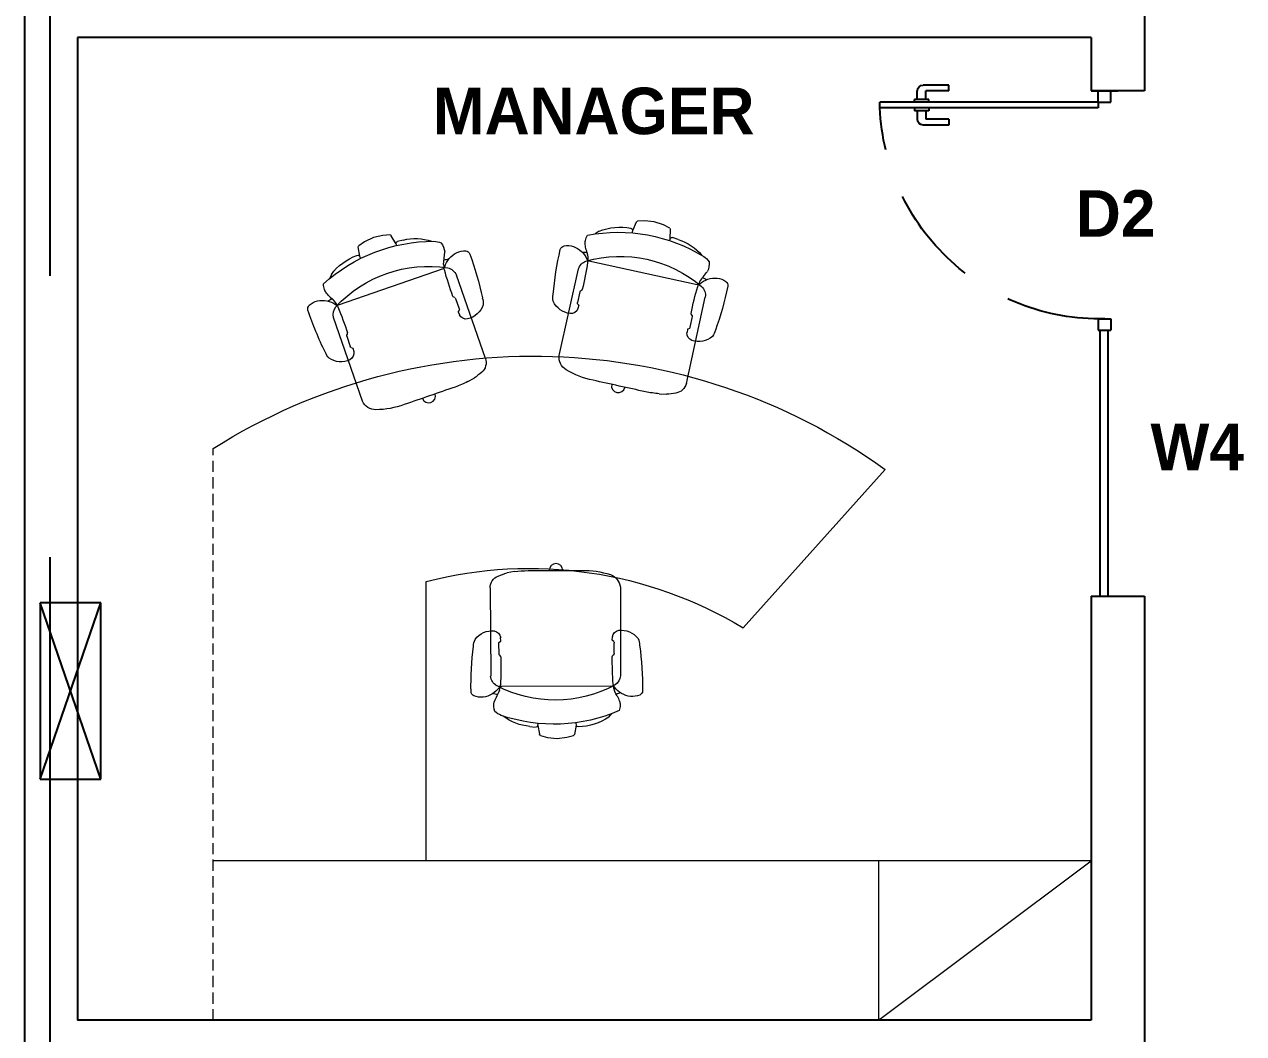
# Model space of a CAD drawing. Header units: inches. Extents: x 482566 to 494966, y -26460 to -22226.
# Drawn here: x 484497.2 to 484703.4, y -25006 to -24835.2 of the extents above; entities that cross this region are included whole.
import ezdxf

# ---------------------------------------------------------------- set-up
doc = ezdxf.new("R2010")
doc.units = ezdxf.units.IN
doc.header["$LTSCALE"] = 15
doc.header["$MEASUREMENT"] = 0
for name, pattern in [('DASHED', [0.75, 0.5, -0.25]), ('HIDDEN2', [0.1875, 0.125, -0.0625]), ('TRATTEGGIATA2', [9.525, 6.35, -3.175])]:
    doc.linetypes.add(name, pattern=pattern)
doc.layers.add('A-furniture', color=50, linetype='Continuous', lineweight=9)
doc.layers.add('I-ANNO-TEXT', color=7, linetype='Continuous', lineweight=18)
for name, color, linetype in [('GLAZING', 4, 'Continuous'), ('I-WALL-IN', 3, 'Continuous'), ('SUI GAS LINE', 30, 'TRATTEGGIATA2')]:
    doc.layers.add(name, color=color, linetype=linetype)
doc.styles.add('MICRO', font='')
doc.styles.get('MICRO').set_extended_font_data('MicrogrammaSSi', bold=True)

# ---------------------------------------------------------------- blocks, each defined once
blk = doc.blocks.new('A$C6A0E07C9')
at = {"layer": 'A-furniture'}
for p, q in [((-0.2138, 0.2718), (0.1182, 0.2876)), ((-0.0121, 0.2424), (-0.025, 0.2422)), ((-0.0115, 0.2426), (-0.0121, 0.2424)), ((-0.0112, 0.2428), (-0.0115, 0.2426)), ((-0.0079, 0.2484), (-0.0112, 0.2428)), ((0.0377, 0.2515), (-0.0033, 0.2499)), ((0.0418, 0.2505), (0.045, 0.2473)), ((0.045, 0.2473), (0.0464, 0.2461)), ((0.0464, 0.2461), (0.0478, 0.2453)), ((0.0478, 0.2453), (0.0485, 0.2451)), ((0.1585, 0.2497), (0.1792, -0.1667)), ((-0.2691, 0.1773), (-0.2664, 0.2046)), ((0.3152, 0.1516), (0.3188, 0.1294)), ((0.3146, 0.1213), (0.3056, 0.1197)), ((0.3131, 0.1211), (0.3466, 0.116)), ((0.3514, 0.1128), (0.36, 0.0876)), ((-0.2762, 0.0438), (-0.2666, 0.0462)), ((0.36, 0.0876), (0.3659, 0.0513)), ((0.3659, 0.0513), (0.3636, 0.0146)), ((-0.2907, 0.0196), (-0.2893, 0.0294)), ((-0.2883, 0.01), (-0.2907, 0.0196)), ((-0.2893, 0.0294), (-0.2841, 0.0379)), ((-0.2824, 0.002), (-0.2883, 0.01)), ((-0.2841, 0.0379), (-0.2762, 0.0438)), ((-0.2739, -0.003), (-0.2824, 0.002)), ((0.3636, 0.0146), (0.3576, -0.0113)), ((-0.2641, -0.0045), (-0.2739, -0.003)), ((0.3108, -0.0224), (0.3218, -0.0234)), ((0.3197, -0.023), (0.3546, -0.0146)), ((0.3546, -0.0146), (0.3564, -0.0132)), ((0.3564, -0.0132), (0.3576, -0.0113)), ((0.0087, -0.176), (-0.0042, -0.1772)), ((0.0094, -0.1763), (0.0087, -0.176)), ((0.0097, -0.1764), (0.0094, -0.1763)), ((0.0135, -0.1816), (0.0097, -0.1764)), ((0.0591, -0.1802), (0.0183, -0.1827)), ((0.0631, -0.1788), (0.066, -0.1753)), ((0.066, -0.1753), (0.0673, -0.174)), ((0.0673, -0.174), (0.0686, -0.173)), ((0.0686, -0.173), (0.0692, -0.1728)), ((0.2962, -0.1472), (0.2839, -0.1595)), ((-0.1895, -0.2174), (0.1433, -0.1996))]:
    blk.add_line(p, q, dxfattribs=at)
for centre, radius, start, end in [((0.0274, 0.2777), 0.0792, 129.4999, 189.1152), ((0.0065, 0.2825), 0.0635, 94.0792, 117.5938), ((0.2241, -0.8917), 1.2574, 92.3594, 100.1757), ((0.1721, 0.3454), 0.0192, 28.1256, 89.2436), ((0.1209, 0.3234), 0.0749, 330.3794, 24.513), ((0.117, 0.2414), 0.0463, 34.0902, 88.4441), ((0.1077, 0.3263), 0.0879, 309.6726, 333.0223), ((-1.1254, 2.7931), 2.8487, 297.1157, 298.0695), ((-0.9196, -0.0126), 1.143, 14.0931, 15.0056), ((0.2336, 0.2226), 0.0597, 72.5282, 107.7011), ((0.1951, 0.2221), 0.0806, 25.5198, 45.5387), ((0.5941, -0.0351), 0.8932, 162.1203, 164.4323), ((-0.21, 0.2233), 0.0487, 94.526, 161.0109), ((-0.0222, 0.2712), 0.0292, 192.0047, 264.4409), ((-0.0038, 0.2437), 0.00623, 84.8455, 131.3174), ((0.0374, 0.2414), 0.0101, 64.5281, 88.6391), ((0.0007, 1.5534), 1.3091, 272.0899, 276.676), ((0.1493, 0.274), 0.0211, 279.8693, 313.3434), ((-0.2488, 0.0248), 0.4712, 334.5973, 30.9732), ((0.1704, 0.2449), 0.0129, 130.1366, 158.0173), ((0.1866, 0.1808), 0.0779, 100.0525, 108.2672), ((-0.3014, 0.0263), 0.6141, 339.6108, 22.0467), ((0.1276, 0.1249), 0.1894, 8.0925, 40.8276), ((0.1816, 0.1421), 0.4521, 175.5289, 182.0991), ((72.2191, 3.6268), 72.5738, 182.765274, 182.924882), ((0.31, 0.1288), 0.0088, 301.088, 3.1667), ((0.3467, 0.1108), 0.00513, 22.8184, 91.0076), ((0.1162, -0.0378), 0.2107, 328.6962, 1.8079), ((0.3177, -0.0315), 0.00903, 2.1237, 63.3709), ((0.0809, -0.0616), 0.3414, 182.481, 200.7553), ((-0.1856, -0.1603), 0.0572, 202.8821, 266.1169), ((0.0015, -0.2058), 0.0292, 101.2525, 173.6887), ((0.0171, -0.1766), 0.00623, 234.376, 280.848), ((0.0579, -0.1702), 0.0101, 277.0543, 301.1654), ((0.1515, -1.4793), 1.3091, 89.0174, 93.6036), ((0.138, -0.155), 0.0449, 276.7939, 330.1521), ((0.1724, -0.1915), 0.0211, 52.3501, 85.8241), ((0.197, -0.1553), 0.0211, 212.6602, 229.0352), ((0.1633, -0.2919), 0.1223, 63.0548, 80.6357), ((0.1362, -0.2476), 0.0879, 32.6712, 56.0209), ((-0.9196, -0.0126), 1.143, 350.6964, 351.6126), ((0.3239, 0.0551), 0.2601, 246.1539, 250.8174), ((0.0516, -0.2073), 0.0792, 176.5782, 236.1936), ((0.1491, -0.2435), 0.0749, 341.1805, 35.314), ((0.249, -0.1528), 0.0392, 254.2998, 275.9911), ((0.2537, -0.1401), 0.0518, 269.3553, 293.3788), ((0.0312, -0.2142), 0.0635, 248.0997, 271.6142), ((0.2022, -0.2604), 0.0192, 276.4498, 337.5679), ((0.1312, 0.9758), 1.2574, 265.5178, 273.334)]:
    blk.add_arc(centre, radius, start, end, dxfattribs=at)
blk = doc.blocks.new('*U164')
at = {"layer": 'A-furniture'}
for p, q in [((2.5, -0.6), (2.5, 0)), ((3.3, -0.6), (0, -0.6)), ((0.8, -0.6), (0.8, -1.65)), ((1.9915, -1.4758), (2.5254, -2.0716))]:
    blk.add_line(p, q, dxfattribs=at)
at = {"layer": 'A-furniture', "linetype": 'HIDDEN2'}
blk.add_line((2.5, 0), (3.3, -0.6), dxfattribs=at)
at = {"layer": 'A-furniture'}
for centre, radius, start, end in [((1.1885, -0.1453), 1.5541, 255.5214, 301.111), ((1.2039, -0.2339), 2.2635, 237.868, 305.7215)]:
    blk.add_arc(centre, radius, start, end, dxfattribs=at)
for p, rotation in [((1.3234, -1.428), 86.85652716130764), ((0.6913, -2.5849), 248.0226334994808), ((1.5459, -2.6506), 279.5773348211345)]:
    blk.add_blockref('A$C6A0E07C9', p, dxfattribs=dict(at, rotation=rotation))
blk = doc.blocks.new('glass doors- 900')
for p, q in [((387080.9, -15045.5), (387080.9, -14224.6)), ((387102.3, -15045.5), (387102.3, -14226.3)), ((387016.6, -14483.4), (387016.6, -14387)), ((387070.1, -14365.5), (387038, -14365.5)), ((387080.9, -14354.8), (387070.1, -14354.8)), ((387070.1, -14408.4), (387070.1, -14354.8)), ((387102.3, -14354.8), (387113, -14354.8)), ((387113, -14408.4), (387113, -14354.8)), ((387113, -14365.5), (387145.1, -14365.5)), ((387166.6, -14483.4), (387166.6, -14387)), ((387038, -14483.4), (387038, -14397.7)), ((387070.1, -14397.7), (387038, -14397.7)), ((387080.9, -14408.4), (387070.1, -14408.4)), ((387102.3, -14408.4), (387113, -14408.4)), ((387113, -14397.7), (387145.1, -14397.7)), ((387145.1, -14483.4), (387145.1, -14397.7)), ((387038, -14483.4), (387016.6, -14483.4)), ((387145.1, -14483.4), (387166.6, -14483.4)), ((387038, -15045.5), (387038, -15092.6)), ((387080.9, -15045.5), (387038, -15045.5)), ((387080.9, -15045.5), (387080.9, -15092.6)), ((387080.9, -15045.5), (387080.9, -15092.6)), ((387080.9, -15045.5), (387102.3, -15045.5)), ((387895.1, -15045.5), (387895.1, -15092.6)), ((387895.1, -15045.5), (387895.1, -15092.6)), ((387895.1, -15045.5), (387895.1, -15045.5)), ((387895.1, -15045.5), (387938, -15045.5)), ((387938, -15045.5), (387938, -15092.6)), ((387080.9, -15092.6), (387038, -15092.6)), ((387895.1, -15092.6), (387938, -15092.6))]:
    blk.add_line(p, q)
at = {"linetype": 'DASHED', "ltscale": 50}
blk.add_arc((387070.1, -15049.8), 825.3, 358.6028, 89.255, dxfattribs=at)
for centre, start, end in [((387038, -14387), 90, 180), ((387145.1, -14387), 0, 90)]:
    blk.add_arc(centre, 21.4, start, end)

msp = doc.modelspace()

# ---------------------------------------------------------------- linework, layer by layer
at = {"ltscale": 3}
for p, q in [((484510.11, -24933.07), (484499.89, -24933.07)), ((484499.89, -24933.07), (484499.89, -24962.93)), ((484510.11, -24962.93), (484499.89, -24933.07)), ((484499.89, -24933.07), (484499.89, -24962.93)), ((484499.89, -24962.93), (484510.11, -24933.07)), ((484510.11, -24962.93), (484510.11, -24933.07)), ((484499.89, -24962.93), (484510.11, -24962.93))]:
    msp.add_line(p, q, dxfattribs=at)
at = {"layer": 'A-furniture', "linetype": 'HIDDEN2', "elevation": 6.93}
msp.add_lwpolyline([(484529.14, -25003.72), (484529.14, -24906.94)], dxfattribs=at)
at = {"layer": 'GLAZING', "elevation": 6.93}
for points in [[(484679.16, -24931.95), (484679.16, -24886.95)], [(484679.16, -24886.95), (484680.51, -24886.95)], [(484680.51, -24931.95), (484680.51, -24886.95)]]:
    msp.add_lwpolyline(points, dxfattribs=at)
at = {"layer": 'I-WALL-IN'}
for p, q in [((484497.2, -23671.72, 6.93), (484497.2, -25280.47, 6.93)), ((484686.64, -24823.95, 6.93), (484686.64, -24846.45, 6.93)), ((484506.2, -24837.45, 6.93), (484506.2, -25003.72, 6.93)), ((484510.7, -24837.45, 6.93), (484506.2, -24837.45, 6.93)), ((484686.64, -24846.45, 6.93), (484677.64, -24846.45, 6.93)), ((484682.14, -24931.95, 6.93), (484686.64, -24931.95, 6.93)), ((484510.7, -25003.72, 6.93), (484506.2, -25003.72, 6.93))]:
    msp.add_line(p, q, dxfattribs=at)
at = {"layer": 'I-WALL-IN', "elevation": 6.93}
for points in [[(484677.64, -24837.45), (484510.7, -24837.45)], [(484677.64, -24837.45), (484677.64, -24846.45)], [(484686.64, -24837.45), (484686.64, -24846.45)], [(484677.64, -24846.45), (484682.14, -24846.45)], [(484677.64, -24931.95), (484677.64, -25003.72)], [(484677.64, -24931.95), (484682.14, -24931.95)], [(484686.64, -24931.95), (484686.64, -25008.22)], [(484677.64, -25003.72), (484510.7, -25003.72)]]:
    msp.add_lwpolyline(points, dxfattribs=at)
at = {"layer": 'SUI GAS LINE'}
msp.add_line((484501.5, -24211), (484501.5, -25191), dxfattribs=at)

# ---------------------------------------------------------------- block references
at = {"xscale": -44.99999999999999, "yscale": 44.99999999999999, "zscale": 44.99999999999999, "rotation": 180}
msp.add_blockref('*U164', (484529.14, -25003.72, 6.93), dxfattribs=at)
at = {"layer": 'GLAZING', "xscale": -0.04499999998952262, "yscale": 0.04499999998952262, "zscale": 0.04499999999999744, "rotation": 90}
msp.add_blockref('glass doors- 900', (484001.77, -7429.74, 6.93), dxfattribs=at)

# ---------------------------------------------------------------- texts
at = {"layer": 'I-ANNO-TEXT', "char_height": 7.875, "attachment_point": 1, "style": 'MICRO'}
for s, insert in [('{\\fBahnschrift Light|b1|i0|c0|p34;MANAGER }', (484566.27, -24845.91, 6.93)), ('{\\fBahnschrift Light|b1|i0|c0|p34;D2}', (484675.03, -24863.26, 6.93)), ('{\\fBahnschrift Light|b1|i0|c0|p34;W4}', (484687.66, -24902.78, 6.93))]:
    msp.add_mtext_dynamic_manual_height_columns(s, width=7.4099, gutter_width=1.5, heights=[0], dxfattribs=dict(at, insert=insert))

doc.saveas('drawing.dxf')
